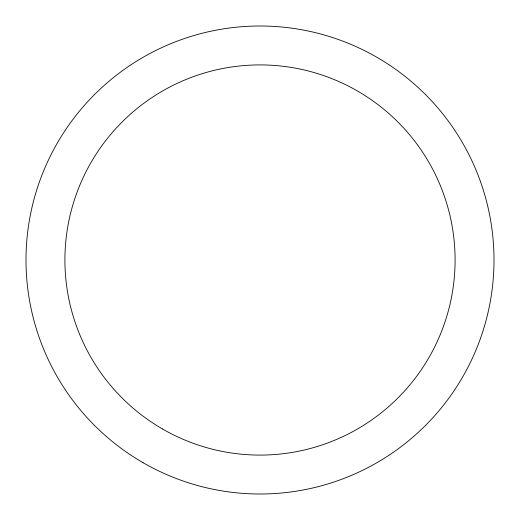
<?xml version="1.0" encoding="UTF-8"?>
<svg xmlns="http://www.w3.org/2000/svg" width="520" height="520" viewBox="0 0 520 520"><rect width="100%" height="100%" fill="white"/><g stroke="black" fill="none" stroke-linecap="round" stroke-linejoin="round"><path stroke-width="0.78" d="M143 462.651A234 234 0 0 0 494 260A234 234 0 0 0 143 57.35A234 234 0 0 0 143 462.651M162.454 428.954A195.091 195.091 0 0 0 455.091 260A195.091 195.091 0 0 0 162.454 91.046A195.091 195.091 0 0 0 162.454 428.954"/></g></svg>
